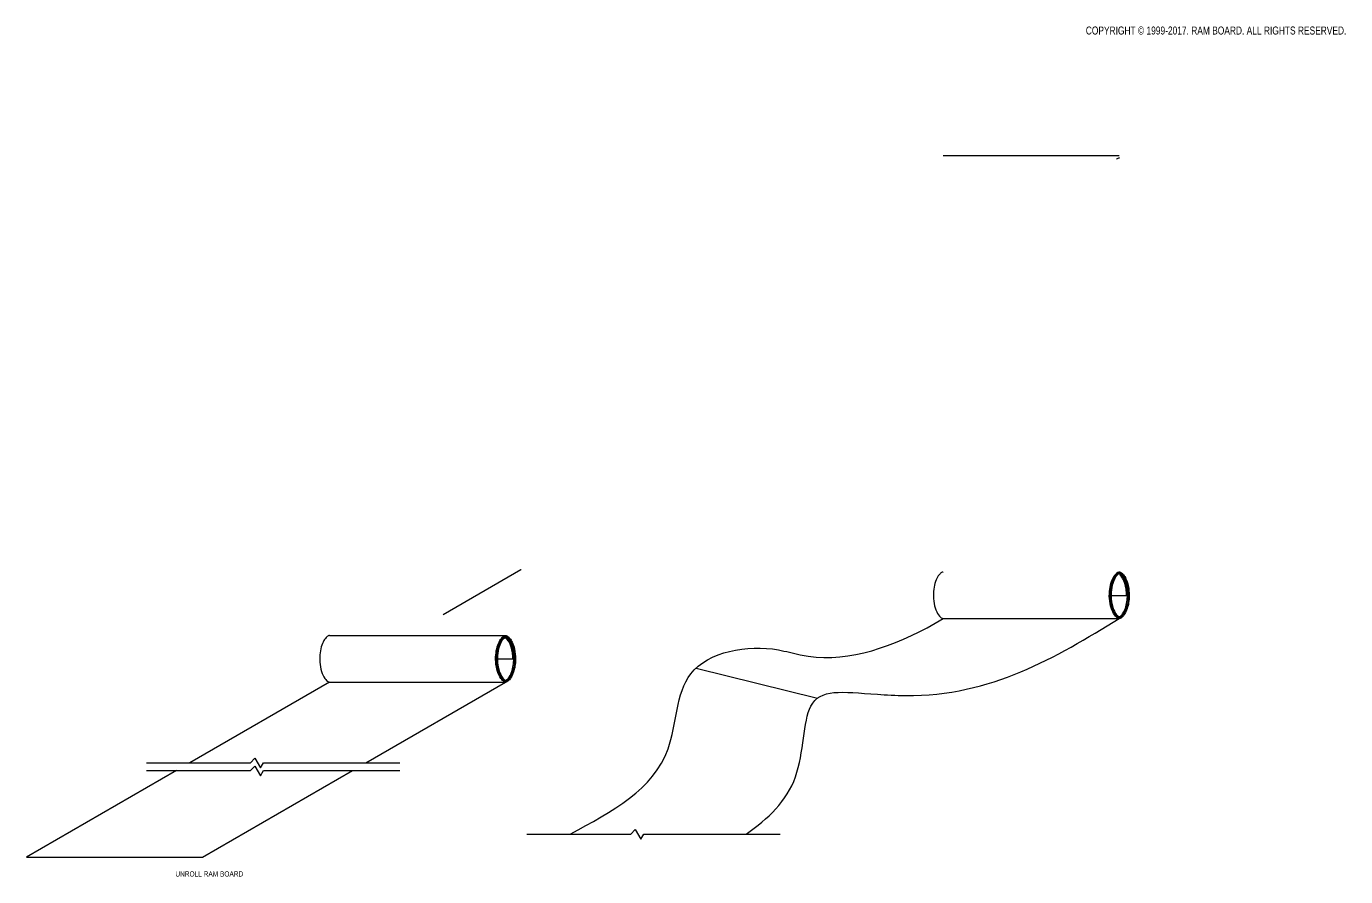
# Model space of a CAD drawing. Header units: inches. Extents: x -9 to 49, y -7 to 10.3.
# Drawn here: x 9.42 to 19.4, y -7 to -0.57 of the extents above; entities that cross this region are included whole.
import ezdxf

# ---------------------------------------------------------------- set-up
doc = ezdxf.new("R2010")
doc.units = ezdxf.units.IN
doc.header["$MEASUREMENT"] = 0
doc.layers.add('A-Anno-Titl', color=7, linetype='Continuous')
doc.layers.add('A-ANNO-TXT', color=7, linetype='Continuous')

# ---------------------------------------------------------------- blocks, each defined once
blk = doc.blocks.new('block 598')
at = {"color": 7, "lineweight": 25}
blk.add_open_spline([(13.0419, -5.179), (13.0402, -5.179), (13.0391, -5.1791), (13.0376, -5.1795), (13.0361, -5.1799), (13.0342, -5.1805), (13.032, -5.1816), (13.0276, -5.1837), (13.0218, -5.1877), (13.0154, -5.1946), (13.008, -5.2025), (12.9999, -5.2139), (12.9928, -5.2284), (12.9857, -5.243), (12.9794, -5.2605), (12.9749, -5.2799), (12.9704, -5.2992), (12.9676, -5.3204), (12.9668, -5.3418), (12.9658, -5.3673), (12.9677, -5.3932), (12.9721, -5.4172), (12.9766, -5.4411), (12.9837, -5.4629), (12.9921, -5.4805), (13.0005, -5.4981), (13.0103, -5.5112), (13.0188, -5.5192), (13.024, -5.5241), (13.0287, -5.5272), (13.0323, -5.5289), (13.0359, -5.5306), (13.0386, -5.5312), (13.041, -5.5313), (13.0426, -5.5314), (13.044, -5.5314), (13.0459, -5.5309), (13.0473, -5.5306), (13.0491, -5.53), (13.0511, -5.5291), (13.0531, -5.5282), (13.0554, -5.5269), (13.058, -5.5251), (13.0605, -5.5233), (13.0634, -5.5209), (13.0663, -5.518), (13.0722, -5.5122), (13.0786, -5.5041), (13.0847, -5.4937), (13.0908, -5.4833), (13.0966, -5.4708), (13.1014, -5.4566), (13.1063, -5.4425), (13.1103, -5.4267), (13.113, -5.4101), (13.1157, -5.3936), (13.1172, -5.3761), (13.1173, -5.3586), (13.1176, -5.3323), (13.1148, -5.306), (13.1095, -5.2821), (13.1051, -5.2628), (13.099, -5.2452), (13.0921, -5.2305), (13.0865, -5.2188), (13.0804, -5.209), (13.0744, -5.2014), (13.0683, -5.1938), (13.0624, -5.1883), (13.0576, -5.185), (13.0528, -5.1816), (13.049, -5.1801), (13.046, -5.1795), (13.0445, -5.1791), (13.0433, -5.179), (13.0419, -5.179)], degree=3, knots=[0, 0, 0, 0, 1, 1, 1, 2, 2, 2, 3, 3, 3, 4, 4, 4, 5, 5, 5, 6, 6, 6, 7, 7, 7, 8, 8, 8, 9, 9, 9, 10, 10, 10, 11, 11, 11, 12, 12, 12, 13, 13, 13, 14, 14, 14, 15, 15, 15, 16, 16, 16, 17, 17, 17, 18, 18, 18, 19, 19, 19, 20, 20, 20, 21, 21, 21, 22, 22, 22, 23, 23, 23, 24, 24, 24, 25, 25, 25, 25], dxfattribs=at)
blk = doc.blocks.new('block 599')
at = {"color": 7, "lineweight": 25}
blk.add_open_spline([(13.0419, -5.1859), (13.0408, -5.1859), (13.0404, -5.1859), (13.0397, -5.1861), (13.039, -5.1862), (13.0379, -5.1865), (13.0367, -5.187), (13.0354, -5.1875), (13.0339, -5.1883), (13.0321, -5.1894), (13.0283, -5.1917), (13.0235, -5.1956), (13.0181, -5.2018), (13.0128, -5.2079), (13.007, -5.2162), (13.0017, -5.2263), (12.9939, -5.2408), (12.9869, -5.2594), (12.982, -5.2801), (12.9765, -5.3031), (12.9734, -5.3289), (12.9734, -5.3546), (12.9734, -5.3803), (12.9763, -5.4061), (12.9817, -5.4291), (12.9861, -5.4476), (12.992, -5.4644), (12.9987, -5.4782), (13.0054, -5.4921), (13.0129, -5.5029), (13.0197, -5.5103), (13.025, -5.5161), (13.0298, -5.5197), (13.0334, -5.5217), (13.0361, -5.5232), (13.038, -5.5239), (13.0395, -5.5242), (13.0409, -5.5245), (13.0421, -5.5245), (13.043, -5.5244), (13.044, -5.5243), (13.0457, -5.5239), (13.0479, -5.523), (13.0501, -5.522), (13.053, -5.5204), (13.0565, -5.5175), (13.06, -5.5147), (13.064, -5.5108), (13.0682, -5.5056), (13.0724, -5.5005), (13.0767, -5.4941), (13.0808, -5.4866), (13.0881, -5.4734), (13.0949, -5.4568), (13.0999, -5.438), (13.105, -5.4191), (13.1084, -5.3982), (13.1098, -5.3767), (13.1111, -5.3552), (13.1104, -5.3332), (13.1077, -5.3122), (13.105, -5.2912), (13.1004, -5.2714), (13.0943, -5.2542), (13.0882, -5.2369), (13.0808, -5.2224), (13.0733, -5.2116), (13.0659, -5.2008), (13.0584, -5.1938), (13.0531, -5.1902), (13.0493, -5.1877), (13.0467, -5.1867), (13.0447, -5.1863), (13.044, -5.1861), (13.0434, -5.186), (13.0429, -5.1859), (13.0426, -5.1859), (13.0423, -5.1859), (13.0419, -5.1859)], degree=3, knots=[0, 0, 0, 0, 1, 1, 1, 2, 2, 2, 3, 3, 3, 4, 4, 4, 5, 5, 5, 6, 6, 6, 7, 7, 7, 8, 8, 8, 9, 9, 9, 10, 10, 10, 11, 11, 11, 12, 12, 12, 13, 13, 13, 14, 14, 14, 15, 15, 15, 16, 16, 16, 17, 17, 17, 18, 18, 18, 19, 19, 19, 20, 20, 20, 21, 21, 21, 22, 22, 22, 23, 23, 23, 24, 24, 24, 25, 25, 25, 26, 26, 26, 26], dxfattribs=at)
blk = doc.blocks.new('block 600')
at = {"color": 7, "lineweight": 25}
blk.add_open_spline([(13.0413, -5.1928), (13.0411, -5.1928), (13.0406, -5.193), (13.0399, -5.1932), (13.0393, -5.1934), (13.0384, -5.1938), (13.0373, -5.1944), (13.0362, -5.195), (13.0348, -5.1958), (13.0333, -5.1969), (13.03, -5.1993), (13.0259, -5.2031), (13.0215, -5.2086), (13.017, -5.2141), (13.0122, -5.2212), (13.0077, -5.2297), (13.0006, -5.2431), (12.994, -5.2603), (12.9892, -5.2795), (12.9839, -5.301), (12.9807, -5.3254), (12.9803, -5.3498), (12.98, -5.3732), (12.9821, -5.3968), (12.9864, -5.4183), (12.9907, -5.4398), (12.9973, -5.4594), (13.0047, -5.4748), (13.0121, -5.4902), (13.0206, -5.5017), (13.0274, -5.5083), (13.0315, -5.5123), (13.0349, -5.5147), (13.0373, -5.516), (13.0397, -5.5172), (13.0408, -5.5174), (13.0415, -5.5175), (13.042, -5.5176), (13.0422, -5.5176), (13.0423, -5.5176), (13.0424, -5.5176), (13.0431, -5.5174), (13.0441, -5.5171), (13.0452, -5.5167), (13.0465, -5.5161), (13.0483, -5.5149), (13.0502, -5.5138), (13.0525, -5.512), (13.0551, -5.5096), (13.0601, -5.505), (13.066, -5.498), (13.0718, -5.4883), (13.0777, -5.4787), (13.0834, -5.4666), (13.0882, -5.4526), (13.093, -5.4387), (13.097, -5.423), (13.0996, -5.4063), (13.1022, -5.3896), (13.1036, -5.372), (13.1035, -5.3545), (13.1035, -5.3369), (13.1021, -5.3193), (13.0994, -5.3026), (13.096, -5.2817), (13.0905, -5.2624), (13.0839, -5.2462), (13.0788, -5.2338), (13.0731, -5.2233), (13.0675, -5.2153), (13.0629, -5.2087), (13.0583, -5.2036), (13.0544, -5.2001), (13.0512, -5.1972), (13.0485, -5.1954), (13.0466, -5.1944), (13.0452, -5.1936), (13.0443, -5.1933), (13.0435, -5.1931), (13.0431, -5.193), (13.0427, -5.1929), (13.0426, -5.1928), (13.0424, -5.1928), (13.0424, -5.1928), (13.0421, -5.1928), (13.0421, -5.1928), (13.042, -5.1928), (13.0419, -5.1928)], degree=3, knots=[0, 0, 0, 0, 1, 1, 1, 2, 2, 2, 3, 3, 3, 4, 4, 4, 5, 5, 5, 6, 6, 6, 7, 7, 7, 8, 8, 8, 9, 9, 9, 10, 10, 10, 11, 11, 11, 12, 12, 12, 13, 13, 13, 14, 14, 14, 15, 15, 15, 16, 16, 16, 17, 17, 17, 18, 18, 18, 19, 19, 19, 20, 20, 20, 21, 21, 21, 22, 22, 22, 23, 23, 23, 24, 24, 24, 25, 25, 25, 26, 26, 26, 27, 27, 27, 28, 28, 28, 29, 29, 29, 29], dxfattribs=at)
blk = doc.blocks.new('block 601')
at = {"color": 7, "lineweight": 25}
blk.add_open_spline([(13.0966, -5.3566), (13.0967, -5.3398), (13.0955, -5.3229), (13.093, -5.3069), (13.0896, -5.2839), (13.0836, -5.2628), (13.0763, -5.2458), (13.0718, -5.2354), (13.0668, -5.2264), (13.0621, -5.2196), (13.0578, -5.2134), (13.0536, -5.2087), (13.0501, -5.2055), (13.0469, -5.2026), (13.0445, -5.2011), (13.0432, -5.2004)], degree=3, knots=[0, 0, 0, 0, 1, 1, 1, 2, 2, 2, 3, 3, 3, 4, 4, 4, 5, 5, 5, 5], dxfattribs=at)
blk = doc.blocks.new('block 602')
at = {"color": 7, "lineweight": 25}
blk.add_lwpolyline([(12.9803, -5.3566), (13.0966, -5.3566)], dxfattribs=at)
blk = doc.blocks.new('block 603')
at = {"color": 7, "lineweight": 25}
blk.add_lwpolyline([(11.7105, -5.5314), (10.6538, -6.1414)], dxfattribs=at)
blk = doc.blocks.new('block 604')
at = {"color": 7, "lineweight": 25}
blk.add_lwpolyline([(10.5509, -6.2009), (9.4159, -6.8562)], dxfattribs=at)
blk = doc.blocks.new('block 605')
at = {"color": 7, "lineweight": 25}
blk.add_lwpolyline([(9.4159, -6.8562), (10.7473, -6.8562), (11.8823, -6.2009)], dxfattribs=at)
blk = doc.blocks.new('block 606')
at = {"color": 7, "lineweight": 25}
blk.add_lwpolyline([(11.9853, -6.1414), (13.0419, -5.5314)], dxfattribs=at)
blk = doc.blocks.new('block 607')
h = blk.add_hatch(color=7)
h.dxf.hatch_style = 2
h.paths.add_polyline_path([(13.1574, -4.6817), (13.1595, -4.6809), (13.1577, -4.6824)])
at = {"color": 7, "lineweight": 25}
blk.add_lwpolyline([(13.1576, -4.682), (12.5689, -5.0219)], dxfattribs=at)
at = {"lineweight": 0}
blk.add_lwpolyline([(13.1574, -4.6817), (13.1595, -4.6809), (13.1577, -4.6824), (13.1574, -4.6817)], dxfattribs=at)
blk = doc.blocks.new('block 608')
at = {"color": 7, "lineweight": 25}
blk.add_open_spline([(13.0419, -5.1928), (13.0415, -5.1928), (13.0413, -5.1928), (13.0413, -5.1928)], degree=3, dxfattribs=at)
blk = doc.blocks.new('block 609')
at = {"color": 7, "lineweight": 25}
blk.add_open_spline([(13.0432, -5.2004), (13.034, -5.1985), (13.0247, -5.2026), (13.0199, -5.2105)], degree=3, dxfattribs=at)
blk = doc.blocks.new('block 610')
at = {"color": 7, "lineweight": 25}
blk.add_lwpolyline([(11.7105, -5.179), (13.0419, -5.179)], dxfattribs=at)
blk = doc.blocks.new('block 611')
at = {"color": 7, "lineweight": 25}
blk.add_lwpolyline([(11.7105, -5.5314), (13.0419, -5.5314)], dxfattribs=at)
blk = doc.blocks.new('block 612')
at = {"color": 7, "lineweight": 25}
blk.add_open_spline([(11.7105, -5.179), (11.7088, -5.179), (11.7077, -5.1791), (11.7061, -5.1795), (11.7046, -5.1799), (11.7027, -5.1805), (11.7006, -5.1816), (11.6961, -5.1837), (11.6903, -5.1877), (11.6839, -5.1946), (11.6765, -5.2025), (11.6685, -5.2139), (11.6614, -5.2284), (11.6543, -5.243), (11.648, -5.2605), (11.6435, -5.2799), (11.639, -5.2992), (11.6361, -5.3204), (11.6353, -5.3418), (11.6343, -5.3673), (11.6362, -5.3932), (11.6407, -5.4172), (11.6451, -5.4411), (11.6523, -5.4629), (11.6607, -5.4805), (11.6691, -5.4981), (11.6789, -5.5112), (11.6873, -5.5192), (11.6925, -5.5241), (11.6972, -5.5272), (11.7008, -5.5289), (11.7044, -5.5306), (11.7071, -5.5312), (11.7095, -5.5313), (11.71, -5.5314), (11.7105, -5.5314), (11.711, -5.5314)], degree=3, knots=[0, 0, 0, 0, 1, 1, 1, 2, 2, 2, 3, 3, 3, 4, 4, 4, 5, 5, 5, 6, 6, 6, 7, 7, 7, 8, 8, 8, 9, 9, 9, 10, 10, 10, 11, 11, 11, 12, 12, 12, 12], dxfattribs=at)
blk = doc.blocks.new('block 613')
at = {"color": 7, "lineweight": 25}
blk.add_lwpolyline([(11.7105, -5.179)], dxfattribs=at)
blk = doc.blocks.new('block 614')
at = {"color": 7, "lineweight": 25}
blk.add_lwpolyline([(10.3253, -6.2009), (11.1124, -6.2009), (11.1457, -6.1676), (11.1873, -6.2396), (11.2108, -6.2009), (12.2414, -6.2009)], dxfattribs=at)
blk = doc.blocks.new('block 615')
at = {"color": 7, "lineweight": 25}
blk.add_lwpolyline([(10.3253, -6.1414), (11.1124, -6.1414), (11.1457, -6.1081), (11.1873, -6.1802), (11.2108, -6.1414), (12.2414, -6.1414)], dxfattribs=at)
blk = doc.blocks.new('block 616')
at = {"color": 7, "lineweight": 25}
blk.add_open_spline([(13.5308, -6.6807), (13.8464, -6.5117), (14.162, -6.3428), (14.2718, -6.0363), (14.338, -5.8514), (14.3294, -5.6166), (14.4432, -5.4694), (14.5752, -5.2987), (14.8721, -5.246), (15.1058, -5.2877), (15.1632, -5.298), (15.2168, -5.3139), (15.2704, -5.325), (15.592, -5.3918), (15.9122, -5.2857), (16.232, -5.1212)], degree=3, knots=[0, 0, 0, 0, 1, 1, 1, 2, 2, 2, 3, 3, 3, 4, 4, 4, 5, 5, 5, 5], dxfattribs=at)
blk = doc.blocks.new('block 617')
at = {"color": 7, "lineweight": 25}
blk.add_lwpolyline([(16.232, -5.1212), (16.354, -5.0507)], dxfattribs=at)
blk = doc.blocks.new('block 618')
at = {"color": 7, "lineweight": 25}
blk.add_open_spline([(14.8611, -6.6807), (15.03, -6.5664), (15.1693, -6.4322), (15.2349, -6.2489), (15.3011, -6.0641), (15.2925, -5.8292), (15.3519, -5.7134), (15.4209, -5.5791), (15.5815, -5.6052), (15.8548, -5.624), (15.9219, -5.6287), (15.9957, -5.6329), (16.0676, -5.6335), (16.7196, -5.6386), (17.2025, -5.3447), (17.6855, -5.0507)], degree=3, knots=[0, 0, 0, 0, 1, 1, 1, 2, 2, 2, 3, 3, 3, 4, 4, 4, 5, 5, 5, 5], dxfattribs=at)
blk = doc.blocks.new('block 619')
at = {"color": 7, "lineweight": 25}
blk.add_lwpolyline([(14.4827, -5.4261), (15.4027, -5.6521)], dxfattribs=at)
blk = doc.blocks.new('block 620')
at = {"color": 7, "lineweight": 25}
blk.add_open_spline([(17.6855, -4.6984), (17.6838, -4.6984), (17.6826, -4.6985), (17.6811, -4.6988), (17.6796, -4.6992), (17.6777, -4.6998), (17.6755, -4.7009), (17.6711, -4.7031), (17.6653, -4.7071), (17.6589, -4.7139), (17.6515, -4.7218), (17.6435, -4.7332), (17.6364, -4.7478), (17.6292, -4.7623), (17.623, -4.7799), (17.6185, -4.7992), (17.614, -4.8186), (17.6111, -4.8397), (17.6103, -4.8611), (17.6093, -4.8866), (17.6112, -4.9126), (17.6157, -4.9365), (17.6201, -4.9604), (17.6273, -4.9822), (17.6357, -4.9998), (17.6441, -5.0174), (17.6539, -5.0306), (17.6623, -5.0386), (17.6675, -5.0435), (17.6722, -5.0465), (17.6758, -5.0482), (17.6794, -5.0499), (17.6821, -5.0505), (17.6845, -5.0507), (17.6862, -5.0508), (17.6875, -5.0507), (17.6894, -5.0503), (17.6909, -5.0499), (17.6927, -5.0494), (17.6946, -5.0485), (17.6966, -5.0475), (17.6989, -5.0462), (17.7015, -5.0444), (17.7041, -5.0426), (17.7069, -5.0403), (17.7098, -5.0374), (17.7157, -5.0316), (17.7221, -5.0234), (17.7282, -5.013), (17.7343, -5.0027), (17.7401, -4.9901), (17.745, -4.976), (17.7498, -4.9618), (17.7538, -4.9461), (17.7565, -4.9295), (17.7592, -4.9129), (17.7607, -4.8955), (17.7609, -4.878), (17.7611, -4.8517), (17.7584, -4.8253), (17.753, -4.8015), (17.7486, -4.7821), (17.7426, -4.7646), (17.7356, -4.7498), (17.73, -4.7381), (17.7239, -4.7283), (17.7179, -4.7207), (17.7118, -4.7131), (17.706, -4.7077), (17.7011, -4.7043), (17.6963, -4.7009), (17.6925, -4.6995), (17.6895, -4.6988), (17.688, -4.6985), (17.6869, -4.6984), (17.6855, -4.6984)], degree=3, knots=[0, 0, 0, 0, 1, 1, 1, 2, 2, 2, 3, 3, 3, 4, 4, 4, 5, 5, 5, 6, 6, 6, 7, 7, 7, 8, 8, 8, 9, 9, 9, 10, 10, 10, 11, 11, 11, 12, 12, 12, 13, 13, 13, 14, 14, 14, 15, 15, 15, 16, 16, 16, 17, 17, 17, 18, 18, 18, 19, 19, 19, 20, 20, 20, 21, 21, 21, 22, 22, 22, 23, 23, 23, 24, 24, 24, 25, 25, 25, 25], dxfattribs=at)
blk = doc.blocks.new('block 621')
at = {"color": 7, "lineweight": 25}
blk.add_open_spline([(17.6855, -4.7053), (17.6843, -4.7053), (17.684, -4.7053), (17.6832, -4.7054), (17.6825, -4.7056), (17.6815, -4.7059), (17.6802, -4.7064), (17.6789, -4.7069), (17.6774, -4.7076), (17.6757, -4.7087), (17.6719, -4.7111), (17.667, -4.715), (17.6617, -4.7211), (17.6563, -4.7273), (17.6506, -4.7355), (17.6452, -4.7456), (17.6374, -4.7602), (17.6304, -4.7787), (17.6255, -4.7995), (17.62, -4.8224), (17.617, -4.8482), (17.6169, -4.8739), (17.6169, -4.8996), (17.6198, -4.9254), (17.6252, -4.9484), (17.6296, -4.9669), (17.6356, -4.9838), (17.6422, -4.9976), (17.6489, -5.0114), (17.6565, -5.0222), (17.6632, -5.0296), (17.6685, -5.0355), (17.6733, -5.039), (17.6769, -5.041), (17.6796, -5.0425), (17.6816, -5.0432), (17.683, -5.0435), (17.6845, -5.0438), (17.6856, -5.0439), (17.6866, -5.0438), (17.6875, -5.0437), (17.6893, -5.0433), (17.6914, -5.0423), (17.6936, -5.0414), (17.6965, -5.0397), (17.7, -5.0369), (17.7036, -5.034), (17.7076, -5.0301), (17.7117, -5.025), (17.7159, -5.0198), (17.7202, -5.0134), (17.7243, -5.006), (17.7316, -4.9928), (17.7384, -4.9761), (17.7435, -4.9573), (17.7485, -4.9385), (17.7519, -4.9176), (17.7533, -4.8961), (17.7546, -4.8745), (17.7539, -4.8525), (17.7513, -4.8315), (17.7486, -4.8106), (17.7439, -4.7907), (17.7378, -4.7735), (17.7318, -4.7563), (17.7243, -4.7417), (17.7169, -4.7309), (17.7094, -4.7202), (17.7019, -4.7132), (17.6966, -4.7096), (17.6929, -4.707), (17.6902, -4.7061), (17.6883, -4.7056), (17.6875, -4.7054), (17.687, -4.7053), (17.6864, -4.7053), (17.6862, -4.7053), (17.6858, -4.7053), (17.6855, -4.7053)], degree=3, knots=[0, 0, 0, 0, 1, 1, 1, 2, 2, 2, 3, 3, 3, 4, 4, 4, 5, 5, 5, 6, 6, 6, 7, 7, 7, 8, 8, 8, 9, 9, 9, 10, 10, 10, 11, 11, 11, 12, 12, 12, 13, 13, 13, 14, 14, 14, 15, 15, 15, 16, 16, 16, 17, 17, 17, 18, 18, 18, 19, 19, 19, 20, 20, 20, 21, 21, 21, 22, 22, 22, 23, 23, 23, 24, 24, 24, 25, 25, 25, 26, 26, 26, 26], dxfattribs=at)
blk = doc.blocks.new('block 622')
at = {"color": 7, "lineweight": 25}
blk.add_open_spline([(17.6848, -4.7122), (17.6847, -4.7122), (17.6841, -4.7123), (17.6835, -4.7125), (17.6828, -4.7128), (17.6819, -4.7131), (17.6808, -4.7137), (17.6797, -4.7143), (17.6784, -4.7151), (17.6768, -4.7163), (17.6736, -4.7187), (17.6695, -4.7224), (17.665, -4.7279), (17.6605, -4.7334), (17.6557, -4.7405), (17.6512, -4.7491), (17.6441, -4.7624), (17.6375, -4.7796), (17.6327, -4.7988), (17.6274, -4.8204), (17.6243, -4.8447), (17.6239, -4.8692), (17.6235, -4.8926), (17.6256, -4.9161), (17.6299, -4.9377), (17.6343, -4.9592), (17.6408, -4.9787), (17.6483, -4.9941), (17.6557, -5.0096), (17.6642, -5.021), (17.6709, -5.0277), (17.675, -5.0317), (17.6784, -5.034), (17.6808, -5.0353), (17.6832, -5.0366), (17.6843, -5.0368), (17.685, -5.0369), (17.6855, -5.0369), (17.6858, -5.0369), (17.6858, -5.0369), (17.6859, -5.0369), (17.6867, -5.0368), (17.6877, -5.0364), (17.6887, -5.036), (17.69, -5.0355), (17.6919, -5.0343), (17.6937, -5.0331), (17.696, -5.0314), (17.6986, -5.029), (17.7036, -5.0244), (17.7095, -5.0173), (17.7154, -5.0077), (17.7212, -4.9981), (17.7269, -4.9859), (17.7317, -4.972), (17.7366, -4.958), (17.7405, -4.9423), (17.7431, -4.9256), (17.7458, -4.909), (17.7471, -4.8914), (17.7471, -4.8738), (17.747, -4.8562), (17.7456, -4.8386), (17.7429, -4.822), (17.7395, -4.8011), (17.7341, -4.7817), (17.7274, -4.7655), (17.7223, -4.7532), (17.7166, -4.7427), (17.711, -4.7346), (17.7064, -4.728), (17.7018, -4.723), (17.698, -4.7195), (17.6947, -4.7165), (17.692, -4.7147), (17.6901, -4.7137), (17.6888, -4.713), (17.6878, -4.7126), (17.6871, -4.7124), (17.6866, -4.7123), (17.6862, -4.7122), (17.6861, -4.7122), (17.6859, -4.7122), (17.6859, -4.7122), (17.6856, -4.7122), (17.6856, -4.7122), (17.6855, -4.7122), (17.6855, -4.7122)], degree=3, knots=[0, 0, 0, 0, 1, 1, 1, 2, 2, 2, 3, 3, 3, 4, 4, 4, 5, 5, 5, 6, 6, 6, 7, 7, 7, 8, 8, 8, 9, 9, 9, 10, 10, 10, 11, 11, 11, 12, 12, 12, 13, 13, 13, 14, 14, 14, 15, 15, 15, 16, 16, 16, 17, 17, 17, 18, 18, 18, 19, 19, 19, 20, 20, 20, 21, 21, 21, 22, 22, 22, 23, 23, 23, 24, 24, 24, 25, 25, 25, 26, 26, 26, 27, 27, 27, 28, 28, 28, 29, 29, 29, 29], dxfattribs=at)
blk = doc.blocks.new('block 623')
at = {"color": 7, "lineweight": 25}
blk.add_open_spline([(17.7402, -4.876), (17.7402, -4.8591), (17.739, -4.8422), (17.7366, -4.8262), (17.7331, -4.8033), (17.7271, -4.7821), (17.7198, -4.7652), (17.7153, -4.7547), (17.7103, -4.7458), (17.7056, -4.7389), (17.7013, -4.7327), (17.6971, -4.728), (17.6936, -4.7248), (17.6905, -4.7219), (17.6881, -4.7204), (17.6867, -4.7197)], degree=3, knots=[0, 0, 0, 0, 1, 1, 1, 2, 2, 2, 3, 3, 3, 4, 4, 4, 5, 5, 5, 5], dxfattribs=at)
blk = doc.blocks.new('block 624')
at = {"color": 7, "lineweight": 25}
blk.add_lwpolyline([(17.6238, -4.876), (17.7402, -4.876)], dxfattribs=at)
blk = doc.blocks.new('block 625')
at = {"color": 7, "lineweight": 25}
blk.add_open_spline([(17.6855, -1.5616), (17.6851, -1.5616), (17.6848, -1.5616), (17.6848, -1.5616)], degree=3, dxfattribs=at)
blk = doc.blocks.new('block 626')
at = {"color": 7, "lineweight": 25}
blk.add_open_spline([(17.6867, -1.5692), (17.6776, -1.5673), (17.6683, -1.5714), (17.6634, -1.5794)], degree=3, dxfattribs=at)
blk = doc.blocks.new('block 627')
at = {"color": 7, "lineweight": 25}
blk.add_lwpolyline([(16.354, -1.5478), (17.6855, -1.5478)], dxfattribs=at)
blk = doc.blocks.new('block 628')
at = {"color": 7, "lineweight": 25}
blk.add_lwpolyline([(16.354, -5.0507), (17.6855, -5.0507)], dxfattribs=at)
blk = doc.blocks.new('block 629')
at = {"color": 7, "lineweight": 25}
blk.add_open_spline([(16.354, -4.6984), (16.3523, -4.6984), (16.3512, -4.6985), (16.3497, -4.6988), (16.3481, -4.6992), (16.3463, -4.6998), (16.3441, -4.7009), (16.3396, -4.7031), (16.3338, -4.7071), (16.3274, -4.7139), (16.32, -4.7218), (16.312, -4.7332), (16.3049, -4.7478), (16.2978, -4.7623), (16.2915, -4.7799), (16.287, -4.7992), (16.2825, -4.8186), (16.2797, -4.8397), (16.2788, -4.8611), (16.2778, -4.8866), (16.2798, -4.9126), (16.2842, -4.9365), (16.2887, -4.9604), (16.2958, -4.9822), (16.3042, -4.9998), (16.3126, -5.0174), (16.3224, -5.0306), (16.3309, -5.0386), (16.3361, -5.0435), (16.3407, -5.0465), (16.3444, -5.0482), (16.348, -5.0499), (16.3507, -5.0505), (16.353, -5.0507), (16.3535, -5.0507), (16.354, -5.0507), (16.3545, -5.0507)], degree=3, knots=[0, 0, 0, 0, 1, 1, 1, 2, 2, 2, 3, 3, 3, 4, 4, 4, 5, 5, 5, 6, 6, 6, 7, 7, 7, 8, 8, 8, 9, 9, 9, 10, 10, 10, 11, 11, 11, 12, 12, 12, 12], dxfattribs=at)
blk = doc.blocks.new('block 630')
at = {"color": 7, "lineweight": 25}
blk.add_lwpolyline([(16.354, -1.5478)], dxfattribs=at)
blk = doc.blocks.new('block 631')
at = {"color": 7, "lineweight": 25}
blk.add_lwpolyline([(13.2023, -6.6807), (13.9894, -6.6807), (14.0227, -6.6474), (14.0643, -6.7194), (14.0878, -6.6807), (15.1184, -6.6807)], dxfattribs=at)
blk = doc.blocks.new('block 781')
at = {"layer": 'A-ANNO-TXT', "color": 2, "insert": (10.5433, -7.0028), "char_height": 0.039418, "attachment_point": 7}
blk.add_mtext('\\fMyriad Pro|b0|i0|c0|p34;\\W0.75;UNROLL RAM BOARD ', dxfattribs=at)
blk = doc.blocks.new('block 901')
at = {"layer": 'A-Anno-Titl', "color": 7, "insert": (17.4322, -0.634), "char_height": 0.060558, "attachment_point": 7}
blk.add_mtext('\\fArial|b0|i0|c0|p34;\\W0.75;COPYRIGHT © 1999-2017. RAM BOARD. ALL RIGHTS RESERVED.', dxfattribs=at)

msp = doc.modelspace()

# ---------------------------------------------------------------- block references
for name in ['block 627', 'block 630', 'block 626', 'block 625', 'block 607', 'block 629', 'block 620', 'block 621', 'block 622', 'block 623', 'block 624', 'block 618', 'block 617', 'block 628', 'block 612', 'block 610', 'block 613', 'block 598', 'block 599', 'block 616', 'block 600', 'block 609', 'block 608', 'block 601', 'block 602', 'block 619', 'block 603', 'block 611', 'block 606', 'block 615', 'block 614', 'block 604', 'block 605', 'block 631']:
    msp.add_blockref(name, (0, 0))
at = {"layer": 'A-Anno-Titl'}
msp.add_blockref('block 901', (0, 0), dxfattribs=at)
at = {"layer": 'A-ANNO-TXT'}
msp.add_blockref('block 781', (0, 0), dxfattribs=at)

doc.saveas('drawing.dxf')
